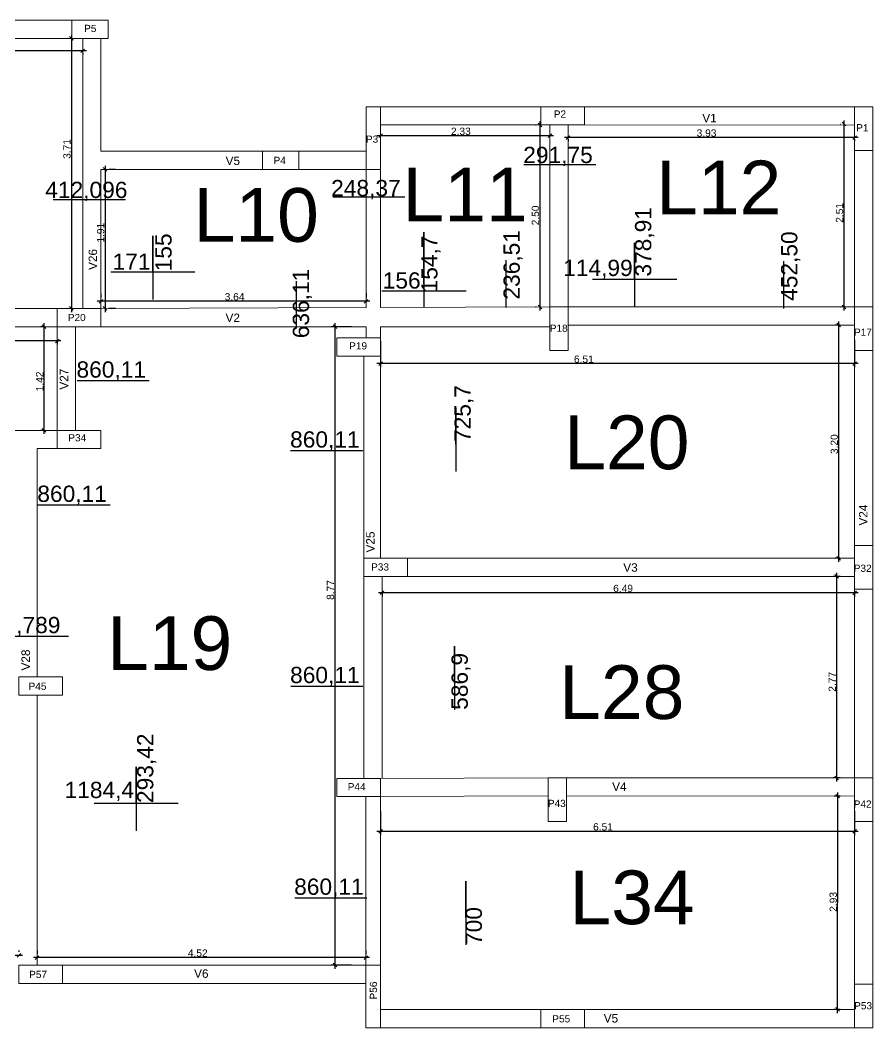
# Model space of a CAD drawing. Header units: millimetres. Extents: x 2878 to 6301, y 540 to 1980.
# Drawn here: x 2946.03 to 2957.74, y 620.78 to 634.63 of the extents above; entities that cross this region are included whole.
import ezdxf

# ---------------------------------------------------------------- set-up
doc = ezdxf.new("R2010")
doc.units = ezdxf.units.MM
doc.header["$LTSCALE"] = 4
for name, color, linetype, lineweight in [('ALVENARIA', 4, 'Continuous', 20), ('COTAS', 35, 'Continuous', 5), ('PILAR', 1, 'Continuous', 5), ('TEXTO', 5, 'Continuous', 20)]:
    doc.layers.add(name, color=color, linetype=linetype, lineweight=lineweight)
doc.layers.add('LINHA DE MOMENTOS', color=42, linetype='Continuous')
doc.styles.get("Standard").update_dxf_attribs({"font": 'arial.ttf'})
doc.dimstyles.new('ISO-25', dxfattribs={"dimscale": 0, "dimtxt": 0.1, "dimasz": 0.05, "dimexe": 0.05, "dimexo": 0.2, "dimgap": 0.01, "dimtad": 1, "dimzin": 4, "dimdsep": 46, "dimtxsty": 'Standard', "dimblk": 'OBLIQUE', "dimcen": 0.1, "dimdle": 0.05, "dimclrt": 256, "dimadec": 0, "dimazin": 0, "dimtfac": 1, "dimtix": 1, "dimtofl": 0, "dimtmove": 0, "dimatfit": 3, "dimfxl": 1, "dimtfillclr": 256, "dimarcsym": 0})

# ---------------------------------------------------------------- blocks, each defined once
blk = doc.blocks.new('PILAR')
at = {"layer": 'PILAR', "ltscale": 0.01}
blk.add_lwpolyline([(-0.15, 0), (0.1, 0), (0.1, -0.6), (-0.15, -0.6)], close=True, dxfattribs=at)
blk = doc.blocks.new('_Oblique')
at = {"color": 0, "linetype": 'ByBlock', "lineweight": -2}
blk.add_line((-0.5, -0.5), (0.5, 0.5), dxfattribs=at)
blk = doc.blocks.new('*D898')
at = {"layer": 'COTAS', "color": 0, "lineweight": -2, "transparency": 16777216}
for p, q in [((2957.537, 633.013), (2953.502, 633.013)), ((2953.552, 632.986), (2953.552, 632.963)), ((2957.487, 632.985), (2957.487, 632.963))]:
    blk.add_line(p, q, dxfattribs=at)
at = {"layer": 'Defpoints', "color": 0, "transparency": 16777216}
for p in [(2953.552, 633.186), (2957.487, 633.185), (2953.552, 633.013)]:
    blk.add_point(p, dxfattribs=at)
at = {"layer": 'COTAS', "color": 0, "lineweight": -2, "transparency": 16777216, "xscale": 0.05, "yscale": 0.05, "zscale": 0.05}
for p, rotation in [((2953.552, 633.013), 179.9951886386695), ((2957.487, 633.013), 359.9951886386696)]:
    blk.add_blockref('_Oblique', p, dxfattribs=dict(at, rotation=rotation))
at = {"layer": 'COTAS', "transparency": 16777216, "insert": (2955.453, 633.074), "char_height": 0.1, "attachment_point": 5, "rotation": 359.9952}
blk.add_mtext('3.93', dxfattribs=at)
blk = doc.blocks.new('*D899')
at = {"layer": 'COTAS', "color": 0, "lineweight": -2, "transparency": 16777216}
for p, q in [((2957.287, 633.197), (2957.291, 633.197)), ((2957.341, 630.636), (2957.341, 633.247)), ((2957.287, 630.686), (2957.291, 630.686))]:
    blk.add_line(p, q, dxfattribs=at)
at = {"layer": 'Defpoints', "color": 0, "transparency": 16777216}
for p in [(2957.341, 633.197), (2957.487, 633.197), (2957.487, 630.686)]:
    blk.add_point(p, dxfattribs=at)
at = {"layer": 'COTAS', "color": 0, "lineweight": -2, "transparency": 16777216, "xscale": 0.05, "yscale": 0.05, "zscale": 0.05}
for p, rotation in [((2957.341, 633.197), 89.99518863865218), ((2957.341, 630.686), 269.9951886386522)]:
    blk.add_blockref('_Oblique', p, dxfattribs=dict(at, rotation=rotation))
at = {"layer": 'COTAS', "transparency": 16777216, "insert": (2957.28, 631.978), "char_height": 0.1, "attachment_point": 5, "rotation": 89.9952}
blk.add_mtext('2.51', dxfattribs=at)
blk = doc.blocks.new('*D900')
at = {"layer": 'COTAS', "color": 0, "lineweight": -2, "transparency": 16777216}
for p, q in [((2953.352, 633.037), (2950.927, 633.037)), ((2950.977, 632.986), (2950.977, 632.987)), ((2953.302, 632.986), (2953.302, 632.987))]:
    blk.add_line(p, q, dxfattribs=at)
at = {"layer": 'Defpoints', "color": 0, "transparency": 16777216}
for p in [(2950.977, 633.186), (2953.302, 633.186), (2950.977, 633.037)]:
    blk.add_point(p, dxfattribs=at)
at = {"layer": 'COTAS', "color": 0, "lineweight": -2, "transparency": 16777216, "xscale": 0.05, "yscale": 0.05, "zscale": 0.05}
for p, rotation in [((2950.977, 633.037), 179.9951886386695), ((2953.302, 633.037), 359.9951886386696)]:
    blk.add_blockref('_Oblique', p, dxfattribs=dict(at, rotation=rotation))
at = {"layer": 'COTAS', "transparency": 16777216, "insert": (2952.079, 633.098), "char_height": 0.1, "attachment_point": 5, "rotation": 359.9952}
blk.add_mtext('2.33', dxfattribs=at)
blk = doc.blocks.new('*D901')
at = {"layer": 'COTAS', "color": 0, "lineweight": -2, "transparency": 16777216}
for p, q in [((2953.102, 633.186), (2953.114, 633.186)), ((2953.164, 633.236), (2953.164, 630.636)), ((2953.102, 630.686), (2953.114, 630.686))]:
    blk.add_line(p, q, dxfattribs=at)
at = {"layer": 'Defpoints', "color": 0, "transparency": 16777216}
for p in [(2953.302, 633.186), (2953.164, 630.686), (2953.302, 630.686)]:
    blk.add_point(p, dxfattribs=at)
at = {"layer": 'COTAS', "color": 0, "lineweight": -2, "transparency": 16777216, "xscale": 0.05, "yscale": 0.05, "zscale": 0.05}
for p, rotation in [((2953.164, 633.186), 89.99518863865218), ((2953.164, 630.686), 269.9951886386522)]:
    blk.add_blockref('_Oblique', p, dxfattribs=dict(at, rotation=rotation))
at = {"layer": 'COTAS', "transparency": 16777216, "insert": (2953.103, 631.943), "char_height": 0.1, "attachment_point": 5, "rotation": 89.9952}
blk.add_mtext('2.50', dxfattribs=at)
blk = doc.blocks.new('*D902')
at = {"layer": 'COTAS', "color": 0, "lineweight": -2, "transparency": 16777216}
for p, q in [((2950.827, 630.764), (2947.086, 630.764)), ((2947.136, 630.865), (2947.136, 630.814)), ((2950.777, 630.877), (2950.777, 630.814))]:
    blk.add_line(p, q, dxfattribs=at)
at = {"layer": 'Defpoints', "color": 0, "transparency": 16777216}
for p in [(2947.136, 630.764), (2947.136, 630.665), (2950.777, 630.677)]:
    blk.add_point(p, dxfattribs=at)
at = {"layer": 'COTAS', "color": 0, "lineweight": -2, "transparency": 16777216, "xscale": 0.05, "yscale": 0.05, "zscale": 0.05}
for p, rotation in [((2947.136, 630.764), 179.9951886386695), ((2950.777, 630.764), 359.9951886386696)]:
    blk.add_blockref('_Oblique', p, dxfattribs=dict(at, rotation=rotation))
at = {"layer": 'COTAS', "transparency": 16777216, "insert": (2948.972, 630.825), "char_height": 0.1, "attachment_point": 5, "rotation": 359.9952}
blk.add_mtext('3.64', dxfattribs=at)
blk = doc.blocks.new('*D903')
at = {"layer": 'COTAS', "color": 0, "lineweight": -2, "transparency": 16777216}
for p, q in [((2947.194, 632.626), (2947.194, 630.615)), ((2947.336, 632.576), (2947.244, 632.576)), ((2947.337, 630.665), (2947.244, 630.665))]:
    blk.add_line(p, q, dxfattribs=at)
at = {"layer": 'Defpoints', "color": 0, "transparency": 16777216}
for p in [(2947.136, 632.576), (2947.137, 630.665), (2947.194, 630.665)]:
    blk.add_point(p, dxfattribs=at)
at = {"layer": 'COTAS', "color": 0, "lineweight": -2, "transparency": 16777216, "xscale": 0.05, "yscale": 0.05, "zscale": 0.05}
for p, rotation in [((2947.194, 632.576), 89.99518863865218), ((2947.194, 630.665), 269.9951886386522)]:
    blk.add_blockref('_Oblique', p, dxfattribs=dict(at, rotation=rotation))
at = {"layer": 'COTAS', "transparency": 16777216, "insert": (2947.133, 631.706), "char_height": 0.1, "attachment_point": 5, "rotation": 89.9952}
blk.add_mtext('1.91', dxfattribs=at)
blk = doc.blocks.new('*D904')
at = {"layer": 'COTAS', "color": 0, "lineweight": -2, "transparency": 16777216}
for p, q in [((2946.936, 634.204), (2943.296, 634.205)), ((2943.346, 634.175), (2943.346, 634.155)), ((2946.886, 634.175), (2946.886, 634.154))]:
    blk.add_line(p, q, dxfattribs=at)
at = {"layer": 'Defpoints', "color": 0, "transparency": 16777216}
for p in [(2943.346, 634.375), (2946.886, 634.375), (2943.346, 634.205)]:
    blk.add_point(p, dxfattribs=at)
at = {"layer": 'COTAS', "color": 0, "lineweight": -2, "transparency": 16777216, "xscale": 0.05, "yscale": 0.05, "zscale": 0.05}
for p, rotation in [((2943.346, 634.205), 179.9951886386695), ((2946.886, 634.204), 359.9951886386696)]:
    blk.add_blockref('_Oblique', p, dxfattribs=dict(at, rotation=rotation))
at = {"layer": 'COTAS', "transparency": 16777216, "insert": (2945.018, 634.266), "char_height": 0.1, "attachment_point": 5, "rotation": 359.9952}
blk.add_mtext('3.54', dxfattribs=at)
blk = doc.blocks.new('*D905')
at = {"layer": 'COTAS', "color": 0, "lineweight": -2, "transparency": 16777216}
for p, q in [((2946.686, 634.375), (2946.681, 634.375)), ((2946.731, 634.425), (2946.731, 630.615)), ((2946.686, 630.665), (2946.681, 630.665))]:
    blk.add_line(p, q, dxfattribs=at)
at = {"layer": 'Defpoints', "color": 0, "transparency": 16777216}
for p in [(2946.886, 634.375), (2946.731, 630.665), (2946.886, 630.665)]:
    blk.add_point(p, dxfattribs=at)
at = {"layer": 'COTAS', "color": 0, "lineweight": -2, "transparency": 16777216, "xscale": 0.05, "yscale": 0.05, "zscale": 0.05}
for p, rotation in [((2946.731, 634.375), 89.99518863865218), ((2946.731, 630.665), 269.9951886386522)]:
    blk.add_blockref('_Oblique', p, dxfattribs=dict(at, rotation=rotation))
at = {"layer": 'COTAS', "transparency": 16777216, "insert": (2946.67, 632.856), "char_height": 0.1, "attachment_point": 5, "rotation": 89.9952}
blk.add_mtext('3.71', dxfattribs=at)
blk = doc.blocks.new('*D910')
at = {"layer": 'COTAS', "color": 0, "lineweight": -2, "transparency": 16777216}
for p, q in [((2946.26, 621.845), (2946.26, 621.799)), ((2950.776, 621.845), (2950.776, 621.798)), ((2950.826, 621.748), (2946.21, 621.749))]:
    blk.add_line(p, q, dxfattribs=at)
at = {"layer": 'Defpoints', "color": 0, "transparency": 16777216}
for p in [(2946.26, 621.749), (2946.26, 621.645), (2950.776, 621.645)]:
    blk.add_point(p, dxfattribs=at)
at = {"layer": 'COTAS', "color": 0, "lineweight": -2, "transparency": 16777216, "xscale": 0.05, "yscale": 0.05, "zscale": 0.05}
for p, rotation in [((2946.26, 621.749), 179.9951886386695), ((2950.776, 621.748), 359.9951886386696)]:
    blk.add_blockref('_Oblique', p, dxfattribs=dict(at, rotation=rotation))
at = {"layer": 'COTAS', "transparency": 16777216, "insert": (2948.466, 621.81), "char_height": 0.1, "attachment_point": 5, "rotation": 359.9952}
blk.add_mtext('4.52', dxfattribs=at)
blk = doc.blocks.new('*D911')
at = {"layer": 'COTAS', "color": 0, "lineweight": -2, "transparency": 16777216}
for p, q in [((2950.577, 630.415), (2950.3, 630.415)), ((2950.35, 630.465), (2950.349, 621.595)), ((2950.576, 621.645), (2950.299, 621.645))]:
    blk.add_line(p, q, dxfattribs=at)
at = {"layer": 'Defpoints', "color": 0, "transparency": 16777216}
for p in [(2950.777, 630.415), (2950.349, 621.645), (2950.776, 621.645)]:
    blk.add_point(p, dxfattribs=at)
at = {"layer": 'COTAS', "color": 0, "lineweight": -2, "transparency": 16777216, "xscale": 0.05, "yscale": 0.05, "zscale": 0.05}
for p, rotation in [((2950.35, 630.415), 89.99518863865218), ((2950.349, 621.645), 269.9951886386522)]:
    blk.add_blockref('_Oblique', p, dxfattribs=dict(at, rotation=rotation))
at = {"layer": 'COTAS', "transparency": 16777216, "insert": (2950.288, 626.798), "char_height": 0.1, "attachment_point": 5, "rotation": 89.9952}
blk.add_mtext('8.77', dxfattribs=at)
blk = doc.blocks.new('*D914')
at = {"layer": 'COTAS', "color": 0, "lineweight": -2, "transparency": 16777216}
for p, q in [((2946.06, 621.778), (2941.795, 621.779)), ((2941.845, 621.845), (2941.845, 621.829)), ((2946.01, 621.845), (2946.01, 621.828))]:
    blk.add_line(p, q, dxfattribs=at)
at = {"layer": 'Defpoints', "color": 0, "transparency": 16777216}
for p in [(2941.845, 621.779), (2941.845, 621.645), (2946.01, 621.645)]:
    blk.add_point(p, dxfattribs=at)
at = {"layer": 'COTAS', "color": 0, "lineweight": -2, "transparency": 16777216, "xscale": 0.05, "yscale": 0.05, "zscale": 0.05}
for p, rotation in [((2941.845, 621.779), 179.9951886386695), ((2946.01, 621.778), 359.9951886386696)]:
    blk.add_blockref('_Oblique', p, dxfattribs=dict(at, rotation=rotation))
at = {"layer": 'COTAS', "transparency": 16777216, "insert": (2943.802, 621.839), "char_height": 0.1, "attachment_point": 5, "rotation": 359.9952}
blk.add_mtext('4.17', dxfattribs=at)
blk = doc.blocks.new('*D925')
at = {"layer": 'COTAS', "color": 0, "lineweight": -2, "transparency": 16777216}
for p, q in [((2950.976, 630.215), (2950.976, 629.857)), ((2957.487, 630.236), (2957.487, 629.857)), ((2957.537, 629.907), (2950.926, 629.907))]:
    blk.add_line(p, q, dxfattribs=at)
at = {"layer": 'Defpoints', "color": 0, "transparency": 16777216}
for p in [(2950.976, 630.415), (2957.487, 630.436), (2950.976, 629.907)]:
    blk.add_point(p, dxfattribs=at)
at = {"layer": 'COTAS', "color": 0, "lineweight": -2, "transparency": 16777216, "xscale": 0.05, "yscale": 0.05, "zscale": 0.05}
for p, rotation in [((2950.976, 629.907), 179.9951886386695), ((2957.487, 629.907), 359.9951886386696)]:
    blk.add_blockref('_Oblique', p, dxfattribs=dict(at, rotation=rotation))
at = {"layer": 'COTAS', "transparency": 16777216, "insert": (2953.768, 629.968), "char_height": 0.1, "attachment_point": 5, "rotation": 359.9952}
blk.add_mtext('6.51', dxfattribs=at)
blk = doc.blocks.new('*D926')
at = {"layer": 'COTAS', "color": 0, "lineweight": -2, "transparency": 16777216}
for p, q in [((2957.269, 627.185), (2957.269, 630.486)), ((2957.287, 630.436), (2957.219, 630.436)), ((2957.287, 627.235), (2957.219, 627.235))]:
    blk.add_line(p, q, dxfattribs=at)
at = {"layer": 'Defpoints', "color": 0, "transparency": 16777216}
for p in [(2957.269, 630.436), (2957.487, 630.436), (2957.487, 627.235)]:
    blk.add_point(p, dxfattribs=at)
at = {"layer": 'COTAS', "color": 0, "lineweight": -2, "transparency": 16777216, "xscale": 0.05, "yscale": 0.05, "zscale": 0.05}
for p, rotation in [((2957.269, 630.436), 89.99518863865218), ((2957.269, 627.235), 269.9951886386522)]:
    blk.add_blockref('_Oblique', p, dxfattribs=dict(at, rotation=rotation))
at = {"layer": 'COTAS', "transparency": 16777216, "insert": (2957.208, 628.801), "char_height": 0.1, "attachment_point": 5, "rotation": 89.9952}
blk.add_mtext('3.20', dxfattribs=at)
blk = doc.blocks.new('*D927')
at = {"layer": 'COTAS', "color": 0, "lineweight": -2, "transparency": 16777216}
for p, q in [((2946.337, 630.415), (2946.306, 630.415)), ((2946.356, 628.941), (2946.356, 630.465)), ((2946.336, 628.991), (2946.306, 628.991))]:
    blk.add_line(p, q, dxfattribs=at)
at = {"layer": 'Defpoints', "color": 0, "transparency": 16777216}
for p in [(2946.356, 630.415), (2946.537, 630.415), (2946.536, 628.991)]:
    blk.add_point(p, dxfattribs=at)
at = {"layer": 'COTAS', "color": 0, "lineweight": -2, "transparency": 16777216, "xscale": 0.05, "yscale": 0.05, "zscale": 0.05}
for p, rotation in [((2946.356, 630.415), 89.99518863865218), ((2946.356, 628.991), 269.9951886386522)]:
    blk.add_blockref('_Oblique', p, dxfattribs=dict(at, rotation=rotation))
at = {"layer": 'COTAS', "transparency": 16777216, "insert": (2946.296, 629.663), "char_height": 0.1, "attachment_point": 5, "rotation": 89.9952}
blk.add_mtext('1.42', dxfattribs=at)
blk = doc.blocks.new('*D928')
at = {"layer": 'COTAS', "color": 0, "lineweight": -2, "transparency": 16777216}
for p, q in [((2946.587, 630.219), (2940.783, 630.22)), ((2940.833, 630.233), (2940.833, 630.17)), ((2946.537, 630.215), (2946.537, 630.169))]:
    blk.add_line(p, q, dxfattribs=at)
at = {"layer": 'Defpoints', "color": 0, "transparency": 16777216}
for p in [(2940.833, 630.433), (2946.537, 630.415), (2940.833, 630.22)]:
    blk.add_point(p, dxfattribs=at)
at = {"layer": 'COTAS', "color": 0, "lineweight": -2, "transparency": 16777216, "xscale": 0.05, "yscale": 0.05, "zscale": 0.05}
for p, rotation in [((2940.833, 630.22), 179.9951886386695), ((2946.537, 630.219), 359.9951886386696)]:
    blk.add_blockref('_Oblique', p, dxfattribs=dict(at, rotation=rotation))
at = {"layer": 'COTAS', "transparency": 16777216, "insert": (2943.361, 630.281), "char_height": 0.1, "attachment_point": 5, "rotation": 359.9952}
blk.add_mtext('5.70', dxfattribs=at)
blk = doc.blocks.new('*D929')
at = {"layer": 'COTAS', "color": 0, "lineweight": -2, "transparency": 16777216}
for p, q in [((2957.24, 627.035), (2957.24, 624.166)), ((2957.287, 626.985), (2957.19, 626.985)), ((2957.286, 624.216), (2957.19, 624.216))]:
    blk.add_line(p, q, dxfattribs=at)
at = {"layer": 'Defpoints', "color": 0, "transparency": 16777216}
for p in [(2957.487, 626.985), (2957.24, 624.216), (2957.486, 624.216)]:
    blk.add_point(p, dxfattribs=at)
at = {"layer": 'COTAS', "color": 0, "lineweight": -2, "transparency": 16777216, "xscale": 0.05, "yscale": 0.05, "zscale": 0.05}
for p, rotation in [((2957.24, 626.985), 89.99518863865218), ((2957.24, 624.216), 269.9951886386522)]:
    blk.add_blockref('_Oblique', p, dxfattribs=dict(at, rotation=rotation))
at = {"layer": 'COTAS', "transparency": 16777216, "insert": (2957.179, 625.537), "char_height": 0.1, "attachment_point": 5, "rotation": 89.9952}
blk.add_mtext('2.77', dxfattribs=at)
blk = doc.blocks.new('*D930')
at = {"layer": 'COTAS', "color": 0, "lineweight": -2, "transparency": 16777216}
for p, q in [((2957.537, 626.758), (2950.948, 626.759)), ((2950.998, 626.785), (2950.998, 626.709)), ((2957.487, 626.785), (2957.487, 626.708))]:
    blk.add_line(p, q, dxfattribs=at)
at = {"layer": 'Defpoints', "color": 0, "transparency": 16777216}
for p in [(2950.998, 626.985), (2957.487, 626.985), (2950.998, 626.759)]:
    blk.add_point(p, dxfattribs=at)
at = {"layer": 'COTAS', "color": 0, "lineweight": -2, "transparency": 16777216, "xscale": 0.05, "yscale": 0.05, "zscale": 0.05}
for p, rotation in [((2950.998, 626.759), 179.9951886386695), ((2957.487, 626.758), 359.9951886386696)]:
    blk.add_blockref('_Oblique', p, dxfattribs=dict(at, rotation=rotation))
at = {"layer": 'COTAS', "transparency": 16777216, "insert": (2954.307, 626.819), "char_height": 0.1, "attachment_point": 5, "rotation": 359.9952}
blk.add_mtext('6.49', dxfattribs=at)
blk = doc.blocks.new('*D931')
at = {"layer": 'COTAS', "color": 0, "lineweight": -2, "transparency": 16777216}
for p, q in [((2950.976, 623.76), (2950.976, 623.433)), ((2957.486, 623.766), (2957.486, 623.432)), ((2957.536, 623.482), (2950.926, 623.483))]:
    blk.add_line(p, q, dxfattribs=at)
at = {"layer": 'Defpoints', "color": 0, "transparency": 16777216}
for p in [(2950.976, 623.96), (2957.486, 623.966), (2950.976, 623.483)]:
    blk.add_point(p, dxfattribs=at)
at = {"layer": 'COTAS', "color": 0, "lineweight": -2, "transparency": 16777216, "xscale": 0.05, "yscale": 0.05, "zscale": 0.05}
for p, rotation in [((2950.976, 623.483), 179.9951886386695), ((2957.486, 623.482), 359.9951886386696)]:
    blk.add_blockref('_Oblique', p, dxfattribs=dict(at, rotation=rotation))
at = {"layer": 'COTAS', "transparency": 16777216, "insert": (2954.031, 623.544), "char_height": 0.1, "attachment_point": 5, "rotation": 359.9952}
blk.add_mtext('6.51', dxfattribs=at)
blk = doc.blocks.new('*D932')
at = {"layer": 'COTAS', "color": 0, "lineweight": -2, "transparency": 16777216}
for p, q in [((2957.253, 620.986), (2957.254, 624.016)), ((2957.286, 623.966), (2957.204, 623.966)), ((2957.286, 621.036), (2957.203, 621.036))]:
    blk.add_line(p, q, dxfattribs=at)
at = {"layer": 'Defpoints', "color": 0, "transparency": 16777216}
for p in [(2957.254, 623.966), (2957.486, 623.966), (2957.486, 621.036)]:
    blk.add_point(p, dxfattribs=at)
at = {"layer": 'COTAS', "color": 0, "lineweight": -2, "transparency": 16777216, "xscale": 0.05, "yscale": 0.05, "zscale": 0.05}
for p, rotation in [((2957.254, 623.966), 89.99518863865218), ((2957.253, 621.036), 269.9951886386522)]:
    blk.add_blockref('_Oblique', p, dxfattribs=dict(at, rotation=rotation))
at = {"layer": 'COTAS', "transparency": 16777216, "insert": (2957.193, 622.514), "char_height": 0.1, "attachment_point": 5, "rotation": 89.9952}
blk.add_mtext('2.93', dxfattribs=at)

msp = doc.modelspace()

# ---------------------------------------------------------------- linework, layer by layer
at = {"layer": 'ALVENARIA'}
for p, q in [((2946.736, 634.625), (2943.346, 634.625)), ((2946.736, 634.375), (2943.346, 634.375)), ((2946.886, 630.665), (2946.886, 634.375)), ((2947.136, 632.826), (2947.136, 634.375)), ((2950.777, 633.436), (2950.777, 632.726)), ((2953.177, 633.436), (2950.977, 633.436)), ((2953.477, 633.436), (2953.477, 633.436)), ((2957.487, 633.436), (2953.777, 633.436)), ((2953.177, 633.186), (2950.977, 633.186)), ((2953.377, 633.186), (2953.177, 633.186)), ((2953.302, 630.686), (2953.302, 633.186)), ((2953.552, 630.686), (2953.552, 633.186)), ((2953.777, 633.186), (2957.487, 633.185)), ((2957.487, 632.836), (2957.487, 630.686)), ((2957.737, 632.836), (2957.737, 630.686)), ((2949.357, 632.826), (2947.136, 632.826)), ((2949.357, 632.826), (2949.852, 632.826)), ((2949.852, 632.826), (2950.777, 632.826)), ((2947.136, 630.665), (2947.136, 632.576)), ((2949.357, 632.576), (2947.136, 632.576)), ((2949.357, 632.576), (2949.577, 632.576)), ((2949.677, 632.576), (2949.852, 632.576)), ((2950.777, 632.576), (2949.852, 632.576)), ((2950.777, 632.576), (2950.777, 630.677)), ((2950.977, 632.576), (2950.977, 630.678)), ((2943.724, 630.665), (2946.537, 630.665)), ((2947.136, 630.665), (2950.777, 630.677)), ((2950.977, 630.678), (2953.302, 630.686)), ((2953.552, 630.686), (2957.487, 630.686)), ((2947.136, 630.515), (2947.136, 630.515)), ((2943.724, 630.415), (2946.537, 630.415)), ((2946.536, 628.991), (2946.536, 630.415)), ((2946.786, 628.991), (2946.786, 630.415)), ((2947.137, 630.415), (2950.777, 630.415)), ((2950.777, 630.415), (2950.777, 630.261)), ((2950.976, 630.415), (2953.302, 630.414)), ((2950.976, 630.415), (2950.976, 630.261)), ((2953.552, 630.436), (2957.487, 630.436)), ((2957.487, 630.086), (2957.487, 627.41)), ((2957.737, 630.086), (2957.737, 627.41)), ((2950.748, 627.235), (2950.748, 630.011)), ((2950.977, 630.011), (2950.976, 627.235)), ((2946.536, 628.991), (2943.274, 628.991)), ((2946.26, 625.605), (2946.261, 628.74)), ((2946.261, 628.74), (2946.536, 628.741)), ((2951.348, 627.235), (2957.487, 627.235)), ((2950.748, 626.985), (2950.748, 624.21)), ((2950.998, 626.985), (2950.998, 624.21)), ((2951.348, 626.985), (2957.487, 626.985)), ((2957.486, 624.216), (2957.487, 626.81)), ((2957.736, 624.216), (2957.737, 626.81)), ((2946.26, 621.645), (2946.26, 625.355)), ((2950.976, 624.21), (2953.279, 624.219)), ((2953.529, 624.219), (2957.486, 624.216)), ((2950.776, 621.645), (2950.776, 623.96)), ((2950.976, 623.96), (2950.976, 621.645)), ((2950.977, 623.96), (2953.28, 623.969)), ((2953.528, 623.969), (2957.486, 623.966)), ((2957.486, 621.384), (2957.486, 623.616)), ((2957.736, 621.384), (2957.736, 623.616)), ((2946.61, 621.645), (2950.776, 621.645)), ((2946.61, 621.395), (2950.776, 621.395)), ((2950.776, 620.785), (2950.776, 621.395)), ((2950.976, 621.035), (2953.176, 621.034)), ((2953.376, 621.034), (2953.176, 621.034)), ((2953.776, 621.034), (2957.49, 621.034)), ((2950.976, 620.785), (2953.176, 620.784)), ((2953.476, 620.784), (2953.176, 620.784)), ((2953.776, 620.784), (2957.486, 620.784))]:
    msp.add_line(p, q, dxfattribs=at)
at = {"layer": 'ALVENARIA', "ltscale": 200}
msp.add_line((2957.487, 633.436), (2957.487, 633.435), dxfattribs=at)
at = {"layer": 'ALVENARIA', "ltscale": 0.03}
for p, q in [((2957.487, 627.435), (2957.487, 627.535)), ((2946.385, 625.355), (2946.385, 625.355)), ((2957.486, 620.784), (2957.636, 620.784))]:
    msp.add_line(p, q, dxfattribs=at)
at = {"layer": 'LINHA DE MOMENTOS'}
for p, q in [((2952.944, 632.644), (2953.935, 632.644)), ((2946.482, 632.163), (2947.474, 632.163)), ((2950.32, 632.2), (2951.311, 632.2)), ((2952.702, 630.68), (2952.702, 631.33)), ((2956.514, 630.663), (2956.514, 631.313)), ((2948.427, 631.163), (2947.271, 631.163)), ((2949.82, 630.391), (2949.82, 631.041)), ((2955.044, 631.065), (2953.888, 631.065)), ((2952.15, 630.903), (2950.994, 630.903)), ((2946.808, 629.674), (2947.8, 629.674)), ((2949.741, 628.713), (2950.733, 628.713)), ((2946.271, 627.967), (2947.262, 627.967)), ((2945.697, 626.163), (2946.689, 626.163)), ((2949.742, 625.478), (2950.733, 625.478)), ((2948.199, 623.867), (2947.043, 623.867)), ((2949.797, 622.569), (2950.789, 622.569))]:
    msp.add_line(p, q, dxfattribs=at)
for points in [[(2947.849, 631.163), (2947.849, 631.663), (2947.849, 630.788)], [(2951.572, 631.003), (2951.572, 631.711), (2951.572, 630.682)], [(2954.466, 631.065), (2954.466, 631.565), (2954.466, 630.69)], [(2952.011, 628.8), (2952.011, 629.301), (2952.011, 628.425)], [(2951.994, 625.528), (2951.994, 626.028), (2951.994, 625.152)], [(2947.621, 623.867), (2947.621, 624.367), (2947.621, 623.492)], [(2952.147, 622.298), (2952.147, 622.798), (2952.147, 621.922)]]:
    msp.add_lwpolyline(points, dxfattribs=at)
at = {"layer": 'PILAR', "color": 1, "ltscale": 0.01}
for points in [[(2946.736, 634.375), (2946.736, 634.625), (2947.236, 634.625), (2947.236, 634.375)], [(2950.977, 633.436), (2950.777, 633.436), (2950.777, 632.576), (2950.977, 632.576)], [(2950.976, 621.645), (2950.776, 621.645), (2950.776, 620.785), (2950.976, 620.785)]]:
    msp.add_lwpolyline(points, close=True, dxfattribs=at)
at = {"layer": 'PILAR', "ltscale": 0.01}
msp.add_lwpolyline([(2949.357, 632.576), (2949.357, 632.826), (2949.852, 632.826), (2949.852, 632.576)], close=True, dxfattribs=at)

# ---------------------------------------------------------------- block references
at = {"layer": 'COTAS'}
for p, rotation in [((2953.777, 633.286), 269.9951886386696), ((2957.587, 632.836), 179.9951886386696), ((2947.137, 630.515), 269.9951886386696), ((2950.377, 630.161), 89.9951886386695), ((2947.136, 628.841), 269.9951886386696), ((2957.586, 620.784), 179.9951886386696)]:
    msp.add_blockref('PILAR', p, dxfattribs=dict(at, rotation=rotation))
at = {"layer": 'COTAS', "xscale": -1}
for p, rotation in [((2953.452, 630.086), 179.9951886386696), ((2957.637, 630.086), 179.9951886386696), ((2957.637, 626.81), 179.9951886386696), ((2951.348, 627.135), 269.9951886386696), ((2946.01, 625.455), 89.99518863866953), ((2950.376, 624.06), 89.9951886386696), ((2953.429, 623.619), 179.9951886386696), ((2957.636, 623.616), 179.9951886386696), ((2946.01, 621.495), 89.99518863866953), ((2953.776, 620.934), 269.9951886386696)]:
    msp.add_blockref('PILAR', p, dxfattribs=dict(at, rotation=rotation))

# ---------------------------------------------------------------- texts
at = {"layer": 'COTAS'}
for s, insert, char_height, attachment_point, rotation in [('P5', (2947.074, 634.561), 0.0988, 3, 359.9952), ('P2', (2953.524, 633.385), 0.0988, 3, 359.9952), ('V1', (2955.593, 633.338), 0.116, 3, 359.9952), ('P1', (2957.678, 633.197), 0.0988, 3, 359.9952), ('P3', (2950.944, 633.04), 0.0988, 3, 359.9952), ('V5', (2949.047, 632.751), 0.116, 3, 359.9952), ('P4', (2949.675, 632.748), 0.0988, 3, 359.9952), ('V26', (2947.085, 631.194), 0.116, 7, 89.9952), ('P20', (2946.927, 630.59), 0.0988, 3, 359.9952), ('V2', (2949.046, 630.595), 0.116, 3, 359.9952), ('P18', (2953.546, 630.443), 0.0988, 3, 359.9952), ('P17', (2957.724, 630.389), 0.0988, 3, 359.9952), ('P19', (2950.791, 630.201), 0.0988, 3, 359.9952), ('V27', (2946.688, 629.55), 0.116, 7, 89.9952), ('P34', (2946.934, 628.938), 0.0988, 3, 359.9952), ('V24', (2957.663, 627.683), 0.116, 7, 89.9952), ('V25', (2950.897, 627.313), 0.116, 7, 89.9952), ('P33', (2951.092, 627.164), 0.0988, 3, 359.9952), ('V3', (2954.508, 627.165), 0.116, 3, 359.9952), ('P32', (2957.72, 627.146), 0.0988, 3, 359.9952), ('V28', (2946.163, 625.692), 0.116, 7, 89.9952), ('P45', (2946.388, 625.525), 0.0988, 3, 359.9952), ('P44', (2950.771, 624.145), 0.0988, 3, 359.9952), ('V4', (2954.355, 624.155), 0.116, 3, 359.9952), ('P43', (2953.52, 623.916), 0.0988, 3, 359.9952), ('P42', (2957.72, 623.907), 0.0988, 3, 359.9952), ('P57', (2946.396, 621.567), 0.0988, 3, 359.9952), ('V6', (2948.614, 621.587), 0.116, 3, 359.9952), ('P56', (2950.929, 621.174), 0.0988, 7, 89.9952), ('P53', (2957.726, 621.137), 0.0988, 3, 359.9952), ('P55', (2953.581, 620.957), 0.0988, 3, 359.9952), ('V5', (2954.239, 620.973), 0.116, 3, 359.9952)]:
    msp.add_mtext_dynamic_manual_height_columns(s, width=2.5, gutter_width=12.5, heights=[1.872], dxfattribs=dict(at, insert=insert, char_height=char_height, attachment_point=attachment_point, rotation=rotation))
at = {"layer": 'COTAS', "char_height": 0.7375, "attachment_point": 1}
for s, insert in [('L12', (2954.761, 632.696)), ('L11', (2951.278, 632.598)), ('L10', (2948.41, 632.318)), ('L20', (2953.5, 629.195)), ('L19', (2947.221, 626.437)), ('L28', (2953.43, 625.764)), ('L34', (2953.571, 622.945))]:
    msp.add_mtext_dynamic_manual_height_columns(s, width=2.5, gutter_width=12.5, heights=[1.872], dxfattribs=dict(at, insert=insert))
at = {"layer": 'TEXTO'}
for s, rotation, p in [('291,75', 359.9952, (2952.936, 632.662)), ('248,37', 359.9952, (2950.298, 632.207)), ('412,096', 359.9952, (2946.372, 632.182)), ('378,91', 89.9952, (2954.694, 631.103)), ('155', 89.9952, (2948.107, 631.175)), ('154,7', 89.9952, (2951.758, 630.886)), ('236,51', 89.9952, (2952.888, 630.787)), ('452,50', 89.9952, (2956.7, 630.769)), ('171', 359.9952, (2947.296, 631.196)), ('114,99', 359.9952, (2953.484, 631.111)), ('636,11', 89.9952, (2949.994, 630.256)), ('156', 359.9952, (2951.006, 630.938)), ('860,11', 359.9952, (2946.801, 629.715)), ('725,7', 89.9952, (2952.214, 628.831)), ('860,11', 359.9952, (2949.734, 628.754)), ('860,11', 359.9952, (2946.263, 628.008)), ('1062,789  ', 359.9952, (2945.278, 626.205)), ('586,9', 89.9952, (2952.174, 625.152)), ('860,11', 359.9952, (2949.734, 625.519)), ('293,42', 89.9952, (2947.856, 623.872)), ('1184,4 ', 359.9952, (2946.637, 623.94)), ('860,11', 359.9952, (2949.79, 622.611)), ('700', 89.9952, (2952.368, 621.922))]:
    msp.add_text(s, height=0.2235, rotation=rotation, dxfattribs=at).set_placement(p)

# ---------------------------------------------------------------- dimensions: what is measured, and where the dimension line sits
at = {"layer": 'COTAS'}
for base, p1, p2, angle, picture, middle in [((2943.346, 634.205), (2946.886, 634.375), (2943.346, 634.375), 179.9952, '*D904', (2945.018, 634.204)), ((2946.731, 630.665), (2946.886, 634.375), (2946.886, 630.665), 89.9952, '*D905', (2946.731, 632.856)), ((2950.9767, 633.0372), (2953.3019, 633.1857), (2950.9767, 633.1859), 179.9952, '*D900', (2952.0786, 633.0371)), ((2953.164, 630.686), (2953.302, 633.186), (2953.302, 630.686), 89.9952, '*D901', (2953.164, 631.943)), ((2953.5519, 633.013), (2957.4868, 633.1854), (2953.5519, 633.1857), 179.9952, '*D898', (2955.4535, 633.0128)), ((2957.341, 633.197), (2957.487, 630.686), (2957.487, 633.197), 89.9952, '*D899', (2957.341, 631.978)), ((2947.194, 630.665), (2947.136, 632.576), (2947.137, 630.665), 89.9952, '*D903', (2947.194, 631.706)), ((2947.136, 630.764), (2950.777, 630.677), (2947.136, 630.665), 179.9952, '*D902', (2948.972, 630.764)), ((2957.269, 630.436), (2957.487, 627.235), (2957.487, 630.436), 89.9952, '*D926', (2957.269, 628.801)), ((2940.833, 630.22), (2946.537, 630.415), (2940.833, 630.433), 179.9952, '*D928', (2943.361, 630.22)), ((2946.356, 630.415), (2946.536, 628.991), (2946.537, 630.415), 89.9952, '*D927', (2946.356, 629.663)), ((2950.349, 621.645), (2950.777, 630.415), (2950.776, 621.645), 89.9952, '*D911', (2950.349, 626.798)), ((2950.976, 629.907), (2957.487, 630.436), (2950.976, 630.415), 179.9952, '*D925', (2953.768, 629.907)), ((2957.24, 624.216), (2957.487, 626.985), (2957.486, 624.216), 89.9952, '*D929', (2957.24, 625.537)), ((2950.998, 626.759), (2957.487, 626.985), (2950.998, 626.985), 179.9952, '*D930', (2954.307, 626.758)), ((2957.254, 623.966), (2957.486, 621.036), (2957.486, 623.966), 89.9952, '*D932', (2957.254, 622.514)), ((2950.976, 623.483), (2957.486, 623.966), (2950.976, 623.96), 179.9952, '*D931', (2954.031, 623.482)), ((2941.8448, 621.7786), (2946.0099, 621.6453), (2941.8448, 621.6455), 179.9952, '*D914', (2943.8019, 621.7785)), ((2946.26, 621.749), (2950.776, 621.645), (2946.26, 621.645), 179.9952, '*D910', (2948.466, 621.748))]:
    dim = msp.add_linear_dim(base=base, p1=p1, p2=p2, angle=angle, dimstyle='ISO-25', override={"dimscale": 1}, dxfattribs=at)
    dim.commit()
    dim.dimension.update_dxf_attribs({"geometry": picture, "text_midpoint": middle, "dimtype": 160})

doc.saveas('drawing.dxf')
